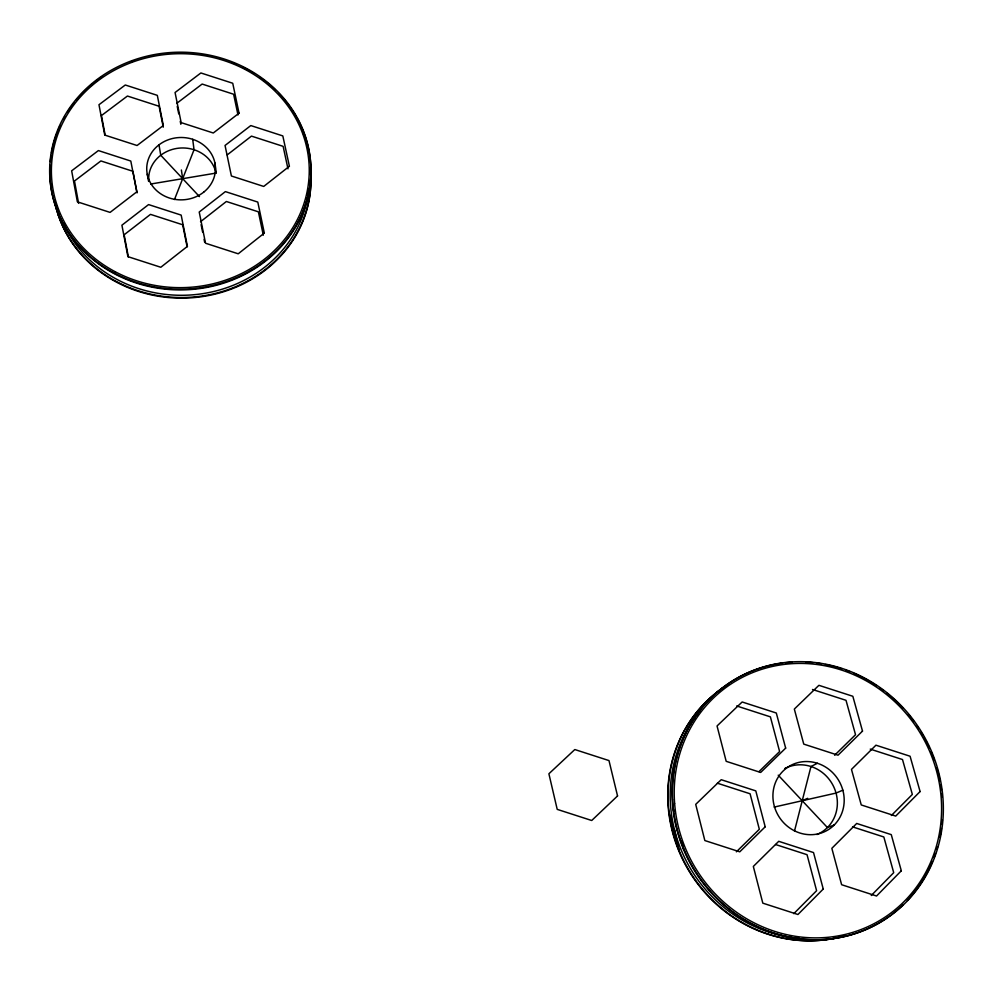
<?xml version="1.0" encoding="UTF-8"?>
<svg xmlns="http://www.w3.org/2000/svg" width="993" height="993" viewBox="0 0 993 993"><rect width="100%" height="100%" fill="white"/><g stroke="black" fill="none" stroke-linecap="round" stroke-linejoin="round"><path stroke-width="1.49" d="M794.499 831.004L810.971 766.509L817.425 763.269M174.47 199.543L194.045 149.744L192.692 139.305M871.271 895.5L893.712 872.673L883.832 836.975L852.54 826.871M793.767 913.672L816.606 890.696L807.036 854.688L775.558 844.522M891.391 815.489L912.344 794.425L902.5 759.533L870.253 749.119M736.384 851.82L759.335 829.267L750.087 793.779L717.38 783.204M834.629 755.263L855.532 734.708L846.011 700.313L812.51 689.49M759.024 771.561L779.617 751.552L770.394 716.859L736.682 705.961M200.524 221.724L226.367 201.492L258.391 211.832L263.306 235.204M227.236 154.883L251.465 136.115L283.117 146.343L287.982 168.847M176.63 103.433L202.138 84.057L233.616 94.236L237.985 114.965M802.232 800.73L807.681 798.322M842.834 790.18L836.044 793.072L774.143 807.086M834.132 825.071L827.417 827.541L778.227 775.173M150.7 184.028L216.002 173.092L214.898 162.914M199.469 196.614L160.754 155.243L158.992 144.841M669.046 811.989L678.976 850.306L674.408 829.453M672.757 806.8L673.887 811.244M681.459 840.922L683.718 849.834M302.691 129.822L303.622 134.278M310.201 172.72L310.821 175.674M177.238 106.412L178.74 113.86M180.242 121.307L180.838 124.286M201.107 224.666L202.597 232.014M204.074 239.363L204.67 242.292M163.249 127.154L159.091 106.263L127.439 96.036L101.447 115.573L105.171 135.085M187.106 246.847L182.7 224.766L150.489 214.364L124.15 234.77L128.382 256.988M137.096 192.865L132.913 171.292L100.889 160.94L74.487 180.999L78.608 203.354M56.911 206.407L58.935 216.884L57.706 209.784M147.262 174.172L148.627 181.396M55.67 203.801L56.787 209.697M181.384 169.989L182.675 178.666M308.786 188.831A127.6 115.945 -0.6 0 1 308.389 192.443M308.14 194.243A127.6 115.945 -0.6 0 1 197.855 294.313A127.6 115.945 -0.6 0 1 63.403 223.189M148.764 181.384A33.961 30.857 -0.6 0 1 160.481 155.454L160.891 155.144A33.961 30.857 -0.6 0 1 193.883 149.682L194.38 149.844A33.961 30.857 -0.6 0 1 216.002 173.092M310.275 169.083A129.078 117.311 -0.6 0 1 200.996 296.808A129.078 117.311 -0.6 0 1 55.31 204.372M55.049 203.155A129.078 117.311 -0.6 0 1 54.565 200.71M310.288 168.376A129.189 117.397 -0.6 0 1 200.226 296.274A129.189 117.397 -0.6 0 1 54.826 202.448M306.403 140.323A130.542 118.452 -0.5 0 1 202.311 288.206A130.542 118.452 -0.5 0 1 50.221 180.304M50.122 179.063A130.542 118.452 -0.5 0 1 50.06 165.322M50.345 161.598A130.542 118.452 -0.5 0 1 51.102 155.405M51.512 152.934A130.542 118.452 -0.5 0 1 55.918 136.004M56.34 134.825A130.542 118.452 -0.5 0 1 57.222 132.466M57.681 131.299A130.542 118.452 -0.5 0 1 60.176 125.528M63.602 118.775A130.542 118.452 -0.5 0 1 64.843 116.566M67.474 112.234A130.542 118.452 -0.5 0 1 71.794 105.928M72.551 104.91A130.542 118.452 -0.5 0 1 74.103 102.875M76.523 99.896A130.542 118.452 -0.5 0 1 92.039 84.417M94.05 82.767A130.542 118.452 -0.5 0 1 102.465 76.573M130.567 62.062A130.542 118.452 -0.5 0 1 134.328 60.71M174.979 53.125A130.542 118.452 -0.5 0 1 185.716 53.101M203.031 54.776A130.542 118.452 -0.5 0 1 205.663 55.211M232.486 62.77A130.542 118.452 -0.5 0 1 236.148 64.272M243.31 67.574A130.542 118.452 -0.5 0 1 245.643 68.765M246.798 69.373A130.542 118.452 -0.5 0 1 253.6 73.271M260.116 77.541A130.542 118.452 -0.5 0 1 275.049 89.742M278.673 93.342A130.542 118.452 -0.5 0 1 296.1 116.429M296.721 117.522A130.542 118.452 -0.5 0 1 304.044 133.285M304.479 134.452A130.542 118.452 -0.5 0 1 306.043 139.132M799.477 938.348A138.188 129.748 57.3 0 1 795.232 937.926M793.122 937.665A138.188 129.748 57.3 0 1 682.576 853.235A138.188 129.748 57.3 0 1 695.385 717.095M696.614 715.469A138.188 129.748 57.3 0 1 697.856 713.868M699.134 712.279A138.188 129.748 57.3 0 1 700.437 710.715M816.916 834.542A36.778 34.532 57.3 0 0 827.293 827.665L827.678 827.281A36.778 34.532 57.3 0 0 811.331 766.621L810.797 766.447A36.778 34.532 57.3 0 0 786.183 767.85M784.731 768.57A36.778 34.532 57.3 0 1 785.699 768.073M844.807 935.741A139.777 131.25 57.4 0 1 842.101 936.498M840.748 936.858A139.777 131.25 57.4 0 1 838.005 937.516M836.627 937.839A139.777 131.25 57.4 0 1 679.373 852.23A139.777 131.25 57.4 0 1 728.788 684.103M841.232 936.784A139.901 131.361 57.3 0 1 681.198 855.445A139.901 131.361 57.3 0 1 726.864 685.232M890.46 915.409A141.465 132.714 57.1 0 1 690.669 864.121A141.465 132.714 57.1 0 1 754.655 670.039M755.946 669.567A141.465 132.714 57.1 0 1 763.766 667.011M765.082 666.638A141.465 132.714 57.1 0 1 771.747 664.987M773.1 664.689A141.465 132.714 57.1 0 1 782.596 663.076M785.339 662.753A141.465 132.714 57.1 0 1 792.215 662.182M806.08 662.132A141.465 132.714 57.1 0 1 813.019 662.666M817.177 663.15A141.465 132.714 57.1 0 1 821.335 663.771M825.468 664.516A141.465 132.714 57.1 0 1 841.791 668.798M845.8 670.188A141.465 132.714 57.1 0 1 849.772 671.702M853.707 673.328A141.465 132.714 57.1 0 1 856.314 674.483M857.604 675.079A141.465 132.714 57.1 0 1 871.432 682.514M872.661 683.271A141.465 132.714 57.1 0 1 876.273 685.604M879.835 688.037A141.465 132.714 57.1 0 1 883.323 690.594M886.737 693.238A141.465 132.714 57.1 0 1 902.637 707.997M908.384 714.55A141.465 132.714 57.1 0 1 911.127 717.951M912.008 719.106A141.465 132.714 57.1 0 1 913.759 721.427M917.122 726.193A141.465 132.714 57.1 0 1 918.736 728.626M921.057 732.325A141.465 132.714 57.1 0 1 922.547 734.832M923.999 737.365A141.465 132.714 57.1 0 1 925.389 739.934M926.072 741.225A141.465 132.714 57.1 0 1 927.388 743.831M928.033 745.135A141.465 132.714 57.1 0 1 929.274 747.779M931.049 751.788A141.465 132.714 57.1 0 1 934.227 759.943M936.92 768.259A141.465 132.714 57.1 0 1 940.023 780.982M940.805 785.277A141.465 132.714 57.1 0 1 941.463 789.584M941.985 793.904A141.465 132.714 57.1 0 1 942.258 796.796M942.357 819.895A141.465 132.714 57.1 0 1 941.96 824.19M941.426 828.472A141.465 132.714 57.1 0 1 940.768 832.73M940.52 834.145A141.465 132.714 57.1 0 1 939.974 836.962M937.603 846.694A141.465 132.714 57.1 0 1 936.796 849.425M935.48 853.496A141.465 132.714 57.1 0 1 934.041 857.518M932.464 861.49A141.465 132.714 57.1 0 1 907.304 900.49M903.345 904.499A141.465 132.714 57.1 0 1 891.59 914.565M901.309 870.787L876.546 896.009L841.63 884.726L831.836 848.332L856.698 823.458L891.267 834.629L901.309 870.787M823.247 889.033L797.938 914.503L762.81 903.158L753.327 866.442L778.735 841.319L813.528 852.565L823.247 889.033M920.089 791.558L895.723 816.085L861.254 804.951L851.473 769.389L875.938 745.197L910.085 756.232L920.089 791.558M834.393 824.811L834.008 825.208A37.25 34.941 57 0 1 799.874 833.015L799.328 832.829A37.25 34.941 57 0 1 782.943 771.176L783.34 770.791A37.25 34.941 57 0 1 817.239 763.22L817.785 763.394A37.25 34.941 57 0 1 834.393 824.811M765.193 826.809L739.76 851.82L704.844 840.55L695.708 804.367L721.228 779.704L755.797 790.875L765.193 826.809M862.507 731.096L838.018 755.189L803.759 744.117L794.326 709.076L818.902 685.319L852.838 696.279L862.507 731.096M785.662 748.126L760.65 772.455L726.181 761.321L717.045 725.97L742.156 701.977L776.303 713.011L785.662 748.126M617.547 795.939L591.716 820.503L557.21 809.369L548.893 773.77L574.81 749.541L608.982 760.576L617.547 795.939M264.337 233.082L238.221 253.798L205.526 243.235L199.221 212.043L225.386 191.612L257.795 202.076L264.337 233.082M187.416 246.363L160.804 267.266L127.898 256.641L121.916 225.2L148.578 204.583L181.185 215.109L187.416 246.363M289.397 166.265L263.716 186.436L231.394 175.997L225.051 145.462L250.795 125.565L282.819 135.917L289.397 166.265M203.739 192.121L203.329 192.443A34.37 31.18 -0.5 0 1 169.704 198.116L169.195 197.955A34.37 31.18 -0.5 0 1 158.719 145.052L159.128 144.742A34.37 31.18 -0.5 0 1 192.518 139.243L193.027 139.417A34.37 31.18 -0.5 0 1 203.739 192.121M136.773 191.86L110.074 212.403L77.367 201.827L71.657 170.821L98.394 150.576L130.803 161.052L136.773 191.86M239.04 113.177L213.284 133L181.148 122.623L175.066 92.51L200.884 72.961L232.734 83.251L239.04 113.177M163.324 125.528L137.071 145.512L104.749 135.073L98.977 104.724L125.279 85.001L157.316 95.353L163.324 125.528M115.213 271.747A128.929 116.975 -0.5 0 0 309.245 171.156A128.929 116.975 -0.5 0 0 116.491 69.138A128.929 116.975 -0.5 0 0 115.213 271.747M113.177 272.541A130.654 118.539 -0.5 0 0 310.933 172.422A130.654 118.539 -0.5 0 0 116.777 67.239A130.654 118.539 -0.5 0 0 113.177 272.541M674.619 803.399A139.728 131.088 57.1 0 0 883.609 918.091A139.728 131.088 57.1 0 0 865.486 680.441A139.728 131.088 57.1 0 0 674.619 803.399M672.596 799.837A141.589 132.839 57.1 0 0 881.623 921.578A141.589 132.839 57.1 0 0 869.446 680.726A141.589 132.839 57.1 0 0 672.596 799.837"/></g></svg>
